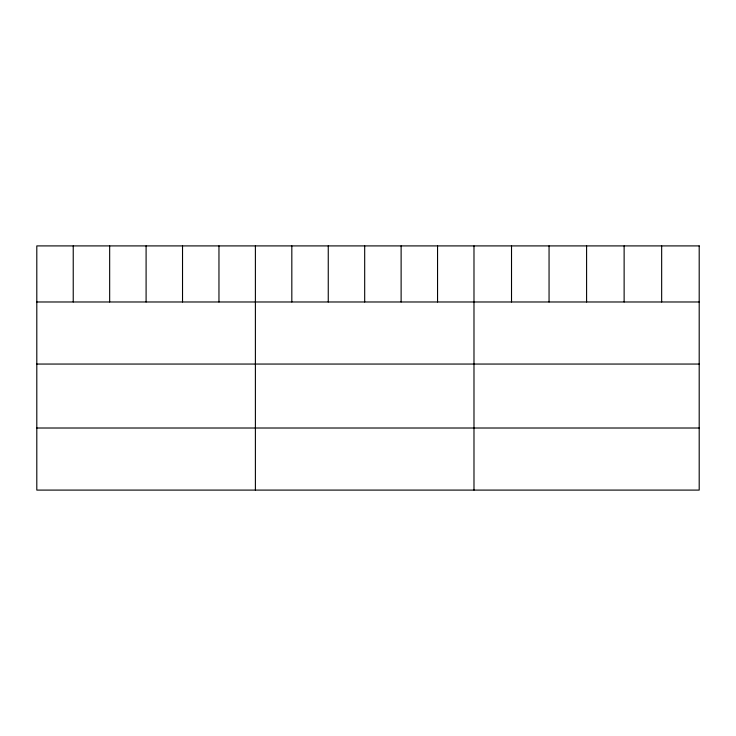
<?xml version="1.0" encoding="UTF-8"?>
<svg xmlns="http://www.w3.org/2000/svg" width="736" height="736" viewBox="0 0 736 736"><rect width="100%" height="100%" fill="white"/><g stroke="black" fill="none" stroke-linecap="round" stroke-linejoin="round"><path stroke-width="1.1" d="M36.8 301.981L699.2 301.981M36.8 364.053L699.2 364.053M36.8 428.012L699.2 428.012M661.664 245.907L661.664 301.981M624.128 245.907L624.128 301.981M586.592 245.907L586.592 301.981M549.056 245.907L549.056 301.981M511.52 245.907L511.52 301.981M473.984 245.907L473.984 490.093M437.552 245.907L437.552 301.981M401.12 245.907L401.12 301.981M364.688 245.907L364.688 301.981M328.256 245.907L328.256 301.981M291.824 245.907L291.824 301.981M255.392 245.907L255.392 490.093M218.96 245.907L218.96 301.981M182.528 245.907L182.528 301.981M146.096 245.907L146.096 301.981M109.664 245.907L109.664 301.981M73.232 245.907L73.232 301.981M699.2 245.907L36.8 245.907L36.8 490.093L699.2 490.093L699.2 245.907"/></g></svg>
